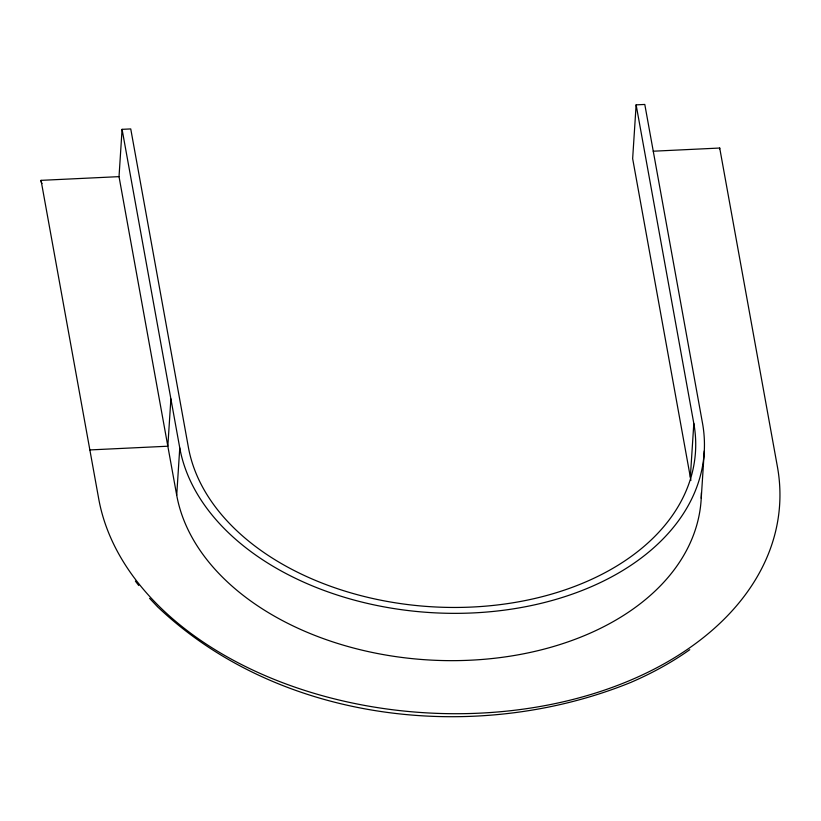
<?xml version="1.0" encoding="UTF-8"?>
<svg xmlns="http://www.w3.org/2000/svg" width="821" height="821" viewBox="0 0 821 821"><rect width="100%" height="100%" fill="white"/><g stroke="black" fill="none" stroke-linecap="round" stroke-linejoin="round"><path stroke-width="1.23" d="M701.391 492.682A263.623 177.418 3.7 0 1 453.726 660.648A263.623 177.418 3.7 0 1 176.71 495.227L119.024 176.638L122.083 129.338L130.744 128.928L188.43 447.517A254.89 171.538 3.7 0 0 472.188 607.037A254.89 171.538 3.7 0 0 693.817 423.462L636.131 104.862L644.793 104.452L702.478 423.041A263.623 177.418 3.7 0 1 473.255 612.918A263.623 177.418 3.7 0 1 179.768 447.927L122.083 129.338M170.891 398.914L167.833 446.214L89.858 449.929M176.71 495.227L179.768 447.927M636.131 104.862L632.652 158.617L690.348 477.206A254.89 171.538 3.7 0 1 690.882 480.439M690.348 477.206L693.817 423.462M701.237 498.255L704.295 450.955M689.773 649.678C671.434 662.66 651.587 673.456 630.969 682.343M630.497 682.549C477.001 744.729 280.659 723.424 157.909 607.119M653.239 151.208L719.709 148.037L777.395 466.636A342.275 230.352 3.7 0 1 479.782 713.151A342.275 230.352 3.7 0 1 98.736 498.942L41.05 180.353L119.024 176.638M157.427 606.647L149.576 598.335M135.393 581.124L138.739 585.496M719.709 148.037A8.744 6.373 -10.3 0 1 719.586 148.888M42.004 183.524A8.744 6.373 -10.3 0 1 41.05 180.353"/></g></svg>
